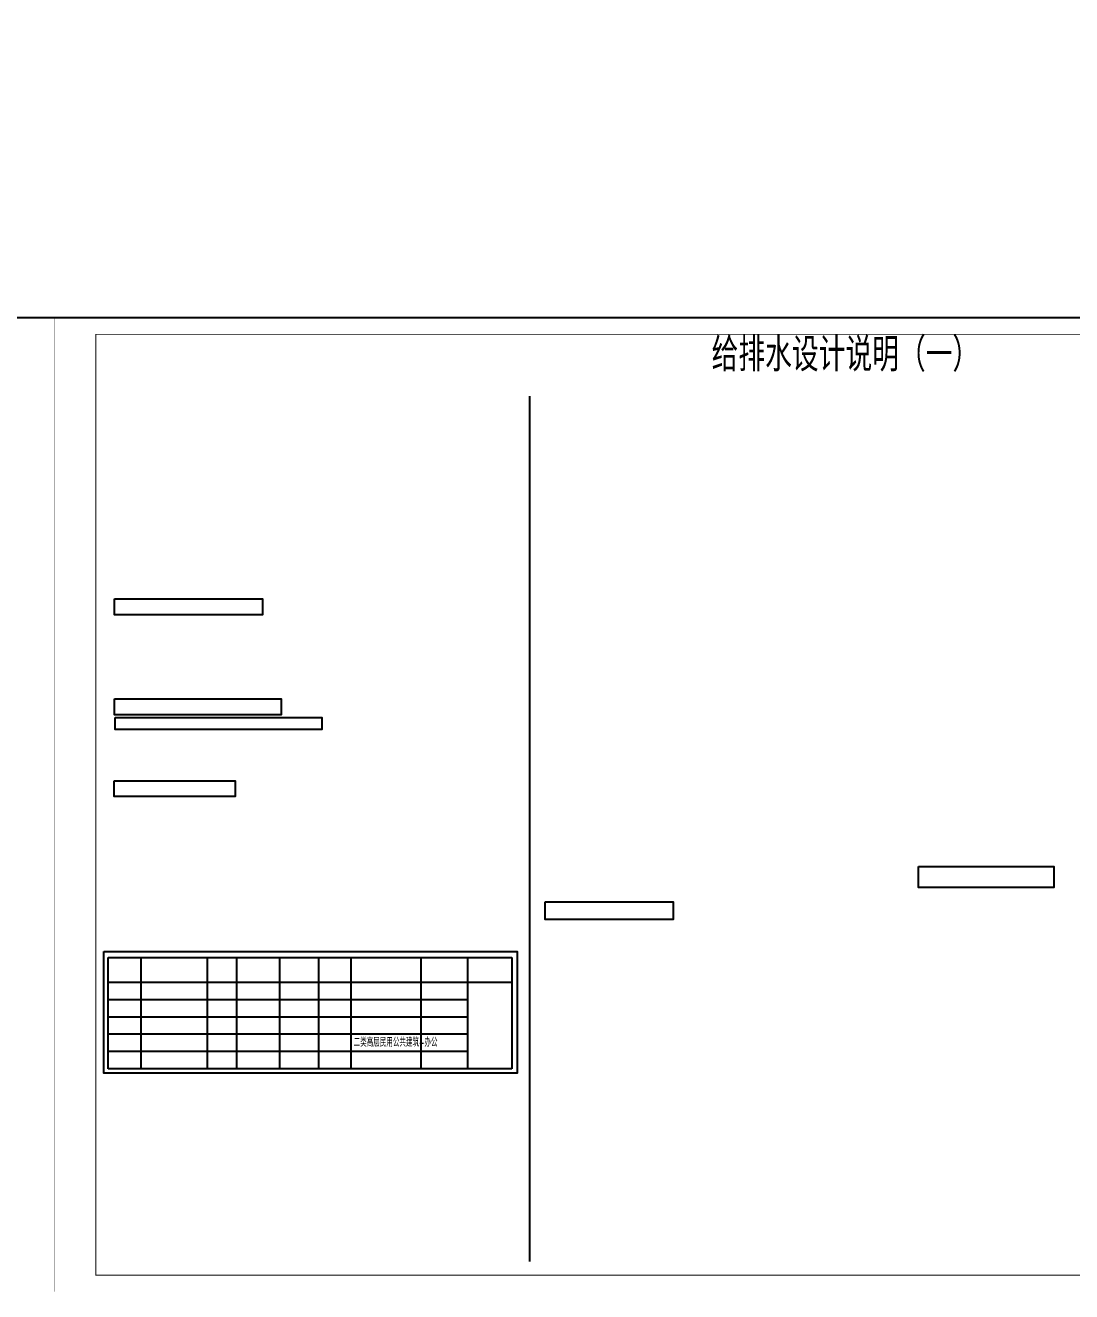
# Model space of a CAD drawing. Extents: x 332286 to 1463507, y -720758 to 86974.
# Drawn here: x 677005 to 740844, y -500736 to -423487 of the extents above; entities that cross this region are included whole.
import ezdxf

# ---------------------------------------------------------------- set-up
doc = ezdxf.new("R2010")
doc.units = 0
doc.header["$LTSCALE"] = 1000
doc.header["$MEASUREMENT"] = 0
doc.layers.get('0').update_dxf_attribs({"linetype": 'CONTINUOUS'})
doc.layers.get('Defpoints').update_dxf_attribs({"linetype": 'CONTINUOUS'})
for name, color, linetype in [('PUB_TAB', 7, 'CONTINUOUS'), ('SHEET_LINE', 6, 'CONTINUOUS'), ('TEXT', 7, 'CONTINUOUS')]:
    doc.layers.add(name, color=color, linetype=linetype)
doc.styles.add('_HZTXT', font='fs.shx', dxfattribs={"width": 0.7, "bigfont": 'hztxt.shx'})
doc.styles.add('_THVAC_DIM', font='SIMPLEX', dxfattribs={"width": 0.8, "height": 3.5, "bigfont": 'HZTXT'})

msp = doc.modelspace()

# ---------------------------------------------------------------- linework, layer by layer
for p, q in [((682062.6, -487139.7), (682062.6, -480357)), ((682062.6, -480357), (706689.4, -480357)), ((703978.9, -485027.7), (682062.6, -485027.7)), ((703978.9, -486083.7), (682062.6, -486083.7)), ((706689.4, -487139.7), (682062.6, -487139.7))]:
    msp.add_line(p, q)
for points in [[(606987.7, -325870.5), (1300418.1, -325870.5), (1300418.1, -441333.3), (606987.7, -441333.3)], [(681803.7, -479980.1), (707022.6, -479980.1), (707022.6, -487397.8), (681803.7, -487397.8)]]:
    msp.add_lwpolyline(points, close=True)
at = {"color": 1}
for points in [[(682438.5, -458463.8), (691481, -458463.8), (691481, -459444.3), (682438.5, -459444.3)], [(682437.7, -464578.6), (692622.6, -464578.6), (692622.6, -465541.3), (682437.7, -465541.3)], [(682491.2, -465701.7), (695101.9, -465701.7), (695101.9, -466450.5), (682491.2, -466450.5)], [(682420, -469564.2), (689800.9, -469564.2), (689800.9, -470539), (682420, -470539)], [(731493.7, -474793.7), (739745.7, -474793.7), (739745.7, -476090.2), (731493.7, -476090.2)], [(708717, -476962.4), (716525.3, -476962.4), (716525.3, -478023.4), (708717, -478023.4)]]:
    msp.add_lwpolyline(points, close=True, dxfattribs=at)
at = {"layer": 'Defpoints'}
msp.add_line((707771.3, -446103.6), (707771.3, -498904.2), dxfattribs=at)
at = {"layer": 'PUB_TAB'}
for points in [[(684054, -480357), (684054, -487139.7)], [(688092.8, -480357), (688092.8, -487139.7)], [(689885.8, -480357), (689885.8, -487139.7)], [(692504, -480357), (692504, -487139.7)], [(694900.7, -480357), (694900.7, -487139.7)], [(696860.6, -480357), (696860.6, -487139.7)], [(701129.4, -480357), (701129.4, -487139.7)], [(703978.9, -480357), (703978.9, -487139.7)], [(706689.4, -480357), (706689.4, -487139.7)], [(682062.6, -481859.7), (706689.4, -481859.7)], [(682062.6, -482915.7), (703978.9, -482915.7)], [(682062.6, -483968.9), (703978.9, -483968.9)]]:
    msp.add_lwpolyline(points, dxfattribs=at)
at = {"layer": 'SHEET_LINE'}
for points, const_width in [([(678805.8, -500733.3), (783905.8, -500733.3), (783905.8, -441333.3), (678805.8, -441333.3)], 5), ([(776405.8, -442333.3), (681305.8, -442333.3), (681305.8, -499733.3), (776405.8, -499733.3)], 50)]:
    msp.add_lwpolyline(points, close=True, dxfattribs=dict(at, const_width=const_width))

# ---------------------------------------------------------------- texts
at = {"layer": 'PUB_TAB', "style": '_THVAC_DIM', "width": 0.6}
msp.add_text('二类高层民用公共建筑-办公', height=492.8, dxfattribs=at).set_placement((697035.3, -485787.4))
at = {"layer": 'TEXT', "style": '_HZTXT', "width": 0.8}
msp.add_text('给排水设计说明（一）', height=2040.82, dxfattribs=at).set_placement((718875.5, -444596.5))

doc.saveas('drawing.dxf')
